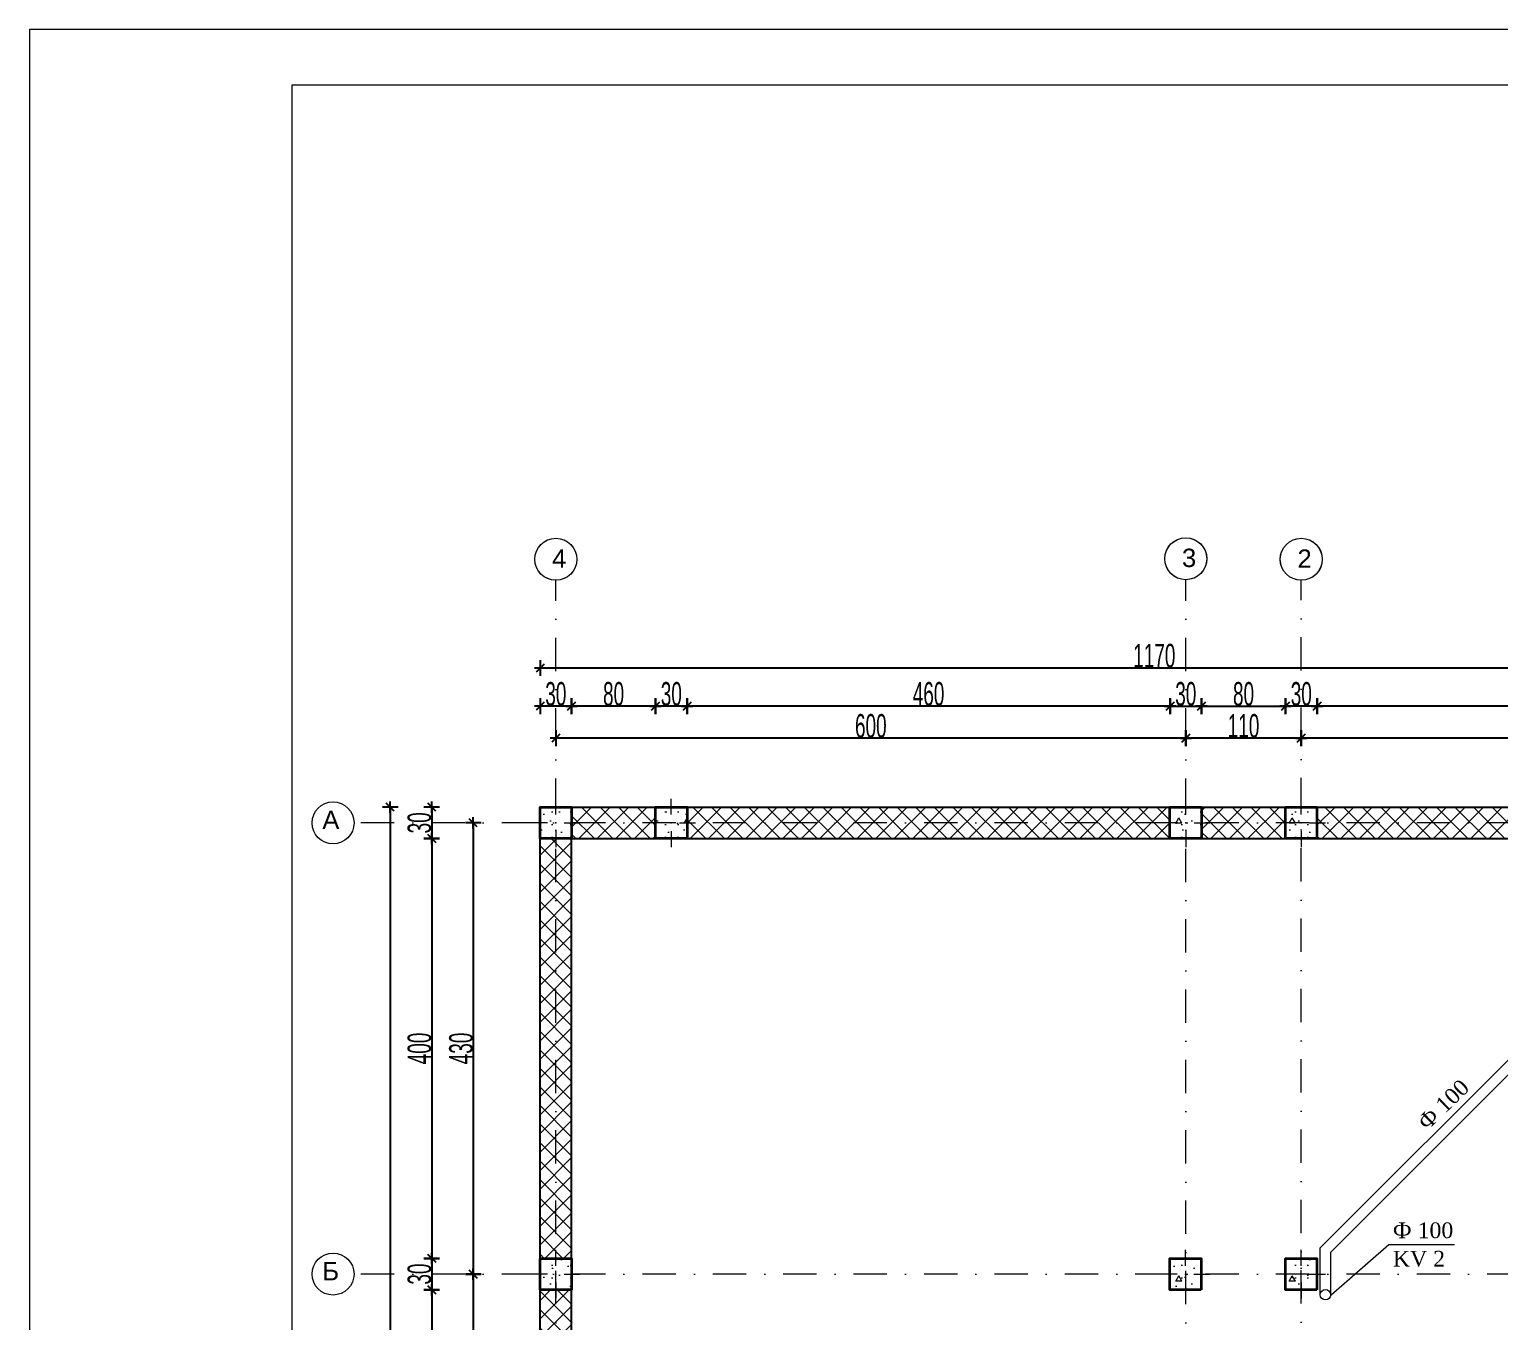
# Model space of a CAD drawing. Header units: millimetres. Extents: x -13678 to 175322, y 9978 to 39678.
# Drawn here: x -13678 to 316, y 27372 to 39678 of the extents above; entities that cross this region are included whole.
import ezdxf

# ---------------------------------------------------------------- set-up
doc = ezdxf.new("R2010")
doc.units = ezdxf.units.MM
doc.header["$MEASUREMENT"] = 0
doc.set_wipeout_variables(frame=1)
doc.linetypes.add('Dot & Dashed', pattern=[670.277762, 317.5, -176.388889, 0, -176.388874])
doc.linetypes.add('Wipeout_Contour', pattern=[1000, 0, -1000])
doc.layers.get('Defpoints').update_dxf_attribs({"lineweight": 13})
for name, color, linetype, lineweight in [('2D Drafting - General_Pen_No__6', 5, 'Continuous', 13), ('Lines_Pen_No__1', 7, 'Continuous', 13), ('New_Structural - Bearing_Pen_No__20', 1, 'Continuous', 0), ('New_Structural - Bearing_Pen_No__27', 7, 'Continuous', 35), ('Roofs_Pen_No__1', 7, 'Continuous', 13), ('Structural - Bearing_Pen_No__7', 7, 'Continuous', 13), ('Text blocks_Pen_No__1', 7, 'Continuous', 13)]:
    doc.layers.add(name, color=color, linetype=linetype, lineweight=lineweight)
doc.layers.add('New_Structural - Bearing', color=7, linetype='Continuous')
for name, color, linetype, lineweight, true_color in [('New_Structural - Bearing_Pen_No__168', 7, 'Continuous', 13, 0xfe847a), ('New_Structural - Bearing_Pen_No__169', 7, 'Continuous', 13, 0x68b353), ('New_Structural - Bearing_Pen_No__28', 7, 'Continuous', 35, 0xa80f02), ('New_Structural - Bearing_Pen_No__69', 7, 'Continuous', 20, 0x71cebe), ('Structural - Bearing_Pen_No__69', 7, 'Continuous', 13, 0x71cebe)]:
    doc.layers.add(name, color=color, linetype=linetype, lineweight=lineweight, true_color=true_color)
doc.styles.add('GENERATED_STYLE_1', font='arial.ttf')
doc.styles.add('GENERATED_STYLE_6', font='times.ttf')
doc.styles.add('PLATEIA', font='CGSAPPS.shx', dxfattribs={"width": 0.6})
doc.dimstyles.new('100v', dxfattribs={"dimtxt": 225, "dimasz": 1, "dimexe": 0.18, "dimexo": 0.0625, "dimgap": 4, "dimtad": 1, "dimdec": 0, "dimlfac": 0.1, "dimzin": 12, "dimdsep": 46, "dimtxsty": 'PLATEIA', "dimblk": 'A$C321216CB', "dimcen": 0.09, "dimse1": 1, "dimse2": 1, "dimclrd": 256, "dimclrt": 256, "dimadec": 3, "dimazin": 0, "dimtfac": 1, "dimtdec": 0, "dimtix": 1, "dimtmove": 2, "dimatfit": 3, "dimldrblk": 'A$C321216CB', "dimfxl": 1, "dimtolj": 1, "dimtzin": 0, "dimlwd": -1, "dimarcsym": 0})
pattern_1 = [(0, (0, 0), (0, 623.538), [60, -300]), (0, (180, 311.8), (0, 623.538), [60, -300]), (60, (0, 0), (-540, 311.77), [60, -300]), (60, (360, 0), (-540, 311.77), [60, -300]), (120, (60, 0), (540, 311.77), [60, -300]), (120, (420, 0), (540, 311.77), [60, -300]), (0, (0, 60), (0, 120), [0, -120, 0, -180]), (45, (60, 60), (-84.8528, 84.8528), [0, -90, 0, -150])]
pattern_2 = [(45, (-90971.63, -189826.35), (-88.38835, 88.38835), []), (135, (-90971.63, -189826.35), (-88.38835, -88.38835), [])]

# ---------------------------------------------------------------- blocks, each defined once
blk = doc.blocks.new('Column_2', base_point=(13960, 13377))
at = {"color": 254, "linetype": 'Wipeout_Contour', "lineweight": 0, "ltscale": 77338.779215}
blk.add_wipeout([(14110, 13227), (14110, 13527), (13810, 13527), (13810, 13227)], dxfattribs=at).dxf.layer = 'New_Structural - Bearing'
at = {"layer": 'New_Structural - Bearing_Pen_No__169', "linetype": 'Continuous', "lineweight": 13, "true_color": 0x68b353}
h = blk.add_hatch(dxfattribs=at)
h.set_pattern_fill('STRUCTURAL_CONCRETE', color=85, style=0, pattern_type=2)
h.set_pattern_definition(pattern_1)
h.paths.add_polyline_path([(14110, 13227), (14110, 13527), (13810, 13527), (13810, 13227)])
at = {"layer": 'New_Structural - Bearing_Pen_No__20', "color": 1, "linetype": 'Continuous', "lineweight": 0}
for p, q in [((13960, 13457), (13960, 13607)), ((13880, 13377), (13730, 13377)), ((13960, 13297), (13960, 13147)), ((14040, 13377), (14190, 13377))]:
    blk.add_line(p, q, dxfattribs=at)
blk.add_point((13960, 13377), dxfattribs=at)
at = {"layer": 'New_Structural - Bearing_Pen_No__28', "color": 14, "linetype": 'Continuous', "lineweight": 35, "true_color": 0xa80f02, "flags": 128}
blk.add_lwpolyline([(14110, 13227), (14110, 13527), (13810, 13527), (13810, 13227)], close=True, dxfattribs=at)
blk = doc.blocks.new('A$C321216CB')
for p, q in [((-54, 0), (54, 0)), ((-38, -38), (38, 38)), ((0, -75), (0, 75))]:
    blk.add_line(p, q)
blk = doc.blocks.new('*D621')
at = {"transparency": 16777216}
blk.add_line((-9450, 32115), (-9450, 27817), dxfattribs=at)
at = {"layer": 'Defpoints', "color": 0, "transparency": 16777216}
for p in [(-9473, 32116), (-9450, 27816), (-9002, 27816)]:
    blk.add_point(p, dxfattribs=at)
at = {"transparency": 16777216}
for p, rotation in [((-9450, 32116), 90), ((-9450, 27816), 270)]:
    blk.add_blockref('A$C321216CB', p, dxfattribs=dict(at, rotation=rotation))
at = {"transparency": 16777216, "insert": (-9566, 29966), "char_height": 225, "attachment_point": 5, "rotation": 90, "style": 'PLATEIA'}
blk.add_mtext('\\A1;430', dxfattribs=at)
blk = doc.blocks.new('*D622')
at = {"transparency": 16777216}
blk.add_line((-9450, 27815), (-9450, 21417), dxfattribs=at)
at = {"layer": 'Defpoints', "color": 0, "transparency": 16777216}
for p in [(-9002, 27816), (-9450, 21416), (-9023, 21416)]:
    blk.add_point(p, dxfattribs=at)
at = {"transparency": 16777216}
for p, rotation in [((-9450, 27816), 90), ((-9450, 21416), 270)]:
    blk.add_blockref('A$C321216CB', p, dxfattribs=dict(at, rotation=rotation))
at = {"transparency": 16777216, "insert": (-9566, 24616), "char_height": 225, "attachment_point": 5, "rotation": 90, "style": 'PLATEIA'}
blk.add_mtext('\\A1;640', dxfattribs=at)
blk = doc.blocks.new('*D623')
at = {"transparency": 16777216}
blk.add_line((-9846, 32265), (-9846, 31967), dxfattribs=at)
at = {"layer": 'Defpoints', "color": 0, "transparency": 16777216}
for p in [(-8814, 32266), (-9846, 31966), (-8814, 31966)]:
    blk.add_point(p, dxfattribs=at)
at = {"transparency": 16777216}
for p, rotation in [((-9846, 32266), 90), ((-9846, 31966), 270)]:
    blk.add_blockref('A$C321216CB', p, dxfattribs=dict(at, rotation=rotation))
at = {"transparency": 16777216, "insert": (-9962, 32116), "char_height": 225, "attachment_point": 5, "rotation": 90, "style": 'PLATEIA'}
blk.add_mtext('\\A1;30', dxfattribs=at)
blk = doc.blocks.new('*D624')
at = {"transparency": 16777216}
blk.add_line((-9846, 31965), (-9846, 27967), dxfattribs=at)
at = {"layer": 'Defpoints', "color": 0, "transparency": 16777216}
for p in [(-8814, 31966), (-9846, 27966), (-8814, 27966)]:
    blk.add_point(p, dxfattribs=at)
at = {"transparency": 16777216}
for p, rotation in [((-9846, 31966), 90), ((-9846, 27966), 270)]:
    blk.add_blockref('A$C321216CB', p, dxfattribs=dict(at, rotation=rotation))
at = {"transparency": 16777216, "insert": (-9962, 29966), "char_height": 225, "attachment_point": 5, "rotation": 90, "style": 'PLATEIA'}
blk.add_mtext('\\A1;400', dxfattribs=at)
blk = doc.blocks.new('*D625')
at = {"transparency": 16777216}
blk.add_line((-9846, 27965), (-9846, 27667), dxfattribs=at)
at = {"layer": 'Defpoints', "color": 0, "transparency": 16777216}
for p in [(-8814, 27966), (-9846, 27666), (-8814, 27666)]:
    blk.add_point(p, dxfattribs=at)
at = {"transparency": 16777216}
for p, rotation in [((-9846, 27966), 90), ((-9846, 27666), 270)]:
    blk.add_blockref('A$C321216CB', p, dxfattribs=dict(at, rotation=rotation))
at = {"transparency": 16777216, "insert": (-9962, 27816), "char_height": 225, "attachment_point": 5, "rotation": 90, "style": 'PLATEIA'}
blk.add_mtext('\\A1;30', dxfattribs=at)
blk = doc.blocks.new('*D626')
at = {"transparency": 16777216}
blk.add_line((-9846, 27665), (-9846, 21567), dxfattribs=at)
at = {"layer": 'Defpoints', "color": 0, "transparency": 16777216}
for p in [(-8814, 27666), (-9846, 21566), (-8814, 21566)]:
    blk.add_point(p, dxfattribs=at)
at = {"transparency": 16777216}
for p, rotation in [((-9846, 27666), 90), ((-9846, 21566), 270)]:
    blk.add_blockref('A$C321216CB', p, dxfattribs=dict(at, rotation=rotation))
at = {"transparency": 16777216, "insert": (-9962, 24616), "char_height": 225, "attachment_point": 5, "rotation": 90, "style": 'PLATEIA'}
blk.add_mtext('\\A1;610', dxfattribs=at)
blk = doc.blocks.new('*D628')
at = {"transparency": 16777216}
blk.add_line((-10241, 32265), (-10241, 21267), dxfattribs=at)
at = {"layer": 'Defpoints', "color": 0, "transparency": 16777216}
for p in [(-8814, 32266), (-10241, 21266), (-8814, 21266)]:
    blk.add_point(p, dxfattribs=at)
at = {"transparency": 16777216}
for p, rotation in [((-10241, 32266), 90), ((-10241, 21266), 270)]:
    blk.add_blockref('A$C321216CB', p, dxfattribs=dict(at, rotation=rotation))
at = {"transparency": 16777216, "insert": (-10357, 26766), "char_height": 225, "attachment_point": 5, "rotation": 90, "style": 'PLATEIA'}
blk.add_mtext('\\A1;1100', dxfattribs=at)
blk = doc.blocks.new('Column_1', base_point=(2560, 13377))
at = {"color": 254, "linetype": 'Wipeout_Contour', "lineweight": 0, "ltscale": 54481.227726}
blk.add_wipeout([(2410, 13227), (2710, 13227), (2710, 13527), (2410, 13527)], dxfattribs=at).dxf.layer = 'New_Structural - Bearing'
at = {"layer": 'New_Structural - Bearing_Pen_No__169', "linetype": 'Continuous', "lineweight": 13, "true_color": 0x68b353}
h = blk.add_hatch(dxfattribs=at)
h.set_pattern_fill('STRUCTURAL_CONCRETE', color=85, style=0, pattern_type=2)
h.set_pattern_definition(pattern_1)
h.paths.add_polyline_path([(2410, 13227), (2710, 13227), (2710, 13527), (2410, 13527)])
at = {"layer": 'New_Structural - Bearing_Pen_No__20', "color": 1, "linetype": 'Continuous', "lineweight": 0}
for p, q in [((2560, 13457), (2560, 13607)), ((2480, 13377), (2330, 13377)), ((2560, 13297), (2560, 13147)), ((2640, 13377), (2790, 13377))]:
    blk.add_line(p, q, dxfattribs=at)
blk.add_point((2560, 13377), dxfattribs=at)
at = {"layer": 'New_Structural - Bearing_Pen_No__28', "color": 14, "linetype": 'Continuous', "lineweight": 35, "true_color": 0xa80f02, "flags": 128}
blk.add_lwpolyline([(2410, 13227), (2710, 13227), (2710, 13527), (2410, 13527)], close=True, dxfattribs=at)
blk = doc.blocks.new('*D635')
at = {"transparency": 16777216}
blk.add_line((2735, 32923), (-1563, 32923), dxfattribs=at)
at = {"layer": 'Defpoints', "color": 0, "transparency": 16777216}
for p in [(2736, 33208), (-1564, 32923), (-1564, 32271)]:
    blk.add_point(p, dxfattribs=at)
at = {"transparency": 16777216, "rotation": 180}
blk.add_blockref('A$C321216CB', (-1564, 32923), dxfattribs=at)
at = {"transparency": 16777216}
blk.add_blockref('A$C321216CB', (2736, 32923), dxfattribs=at)
at = {"transparency": 16777216, "insert": (586, 33039), "char_height": 225, "attachment_point": 5, "style": 'PLATEIA'}
blk.add_mtext('\\A1;430', dxfattribs=at)
blk = doc.blocks.new('*D636')
at = {"transparency": 16777216}
blk.add_line((-2665, 32923), (-8663, 32923), dxfattribs=at)
at = {"layer": 'Defpoints', "color": 0, "transparency": 16777216}
for p in [(-8664, 33208), (-8664, 32923), (-2664, 32271)]:
    blk.add_point(p, dxfattribs=at)
at = {"transparency": 16777216, "rotation": 180}
blk.add_blockref('A$C321216CB', (-8664, 32923), dxfattribs=at)
at = {"transparency": 16777216}
blk.add_blockref('A$C321216CB', (-2664, 32923), dxfattribs=at)
at = {"transparency": 16777216, "insert": (-5664, 33039), "char_height": 225, "attachment_point": 5, "style": 'PLATEIA'}
blk.add_mtext('\\A1;600', dxfattribs=at)
blk = doc.blocks.new('*D638')
at = {"transparency": 16777216}
blk.add_line((2585, 33228), (-1413, 33228), dxfattribs=at)
at = {"layer": 'Defpoints', "color": 0, "transparency": 16777216}
for p in [(-1414, 33228), (-1414, 32266), (2586, 32266)]:
    blk.add_point(p, dxfattribs=at)
at = {"transparency": 16777216, "rotation": 180}
blk.add_blockref('A$C321216CB', (-1414, 33228), dxfattribs=at)
at = {"transparency": 16777216}
blk.add_blockref('A$C321216CB', (2586, 33228), dxfattribs=at)
at = {"transparency": 16777216, "insert": (586, 33344), "char_height": 225, "attachment_point": 5, "style": 'PLATEIA'}
blk.add_mtext('\\A1;400', dxfattribs=at)
blk = doc.blocks.new('*D639')
at = {"transparency": 16777216}
blk.add_line((-1415, 33228), (-1713, 33228), dxfattribs=at)
at = {"layer": 'Defpoints', "color": 0, "transparency": 16777216}
for p in [(-1714, 33228), (-1714, 32266), (-1414, 32266)]:
    blk.add_point(p, dxfattribs=at)
at = {"transparency": 16777216, "rotation": 180}
blk.add_blockref('A$C321216CB', (-1714, 33228), dxfattribs=at)
at = {"transparency": 16777216}
blk.add_blockref('A$C321216CB', (-1414, 33228), dxfattribs=at)
at = {"transparency": 16777216, "insert": (-1564, 33344), "char_height": 225, "attachment_point": 5, "style": 'PLATEIA'}
blk.add_mtext('\\A1;30', dxfattribs=at)
blk = doc.blocks.new('*D640')
at = {"transparency": 16777216}
blk.add_line((-2815, 33228), (-7413, 33228), dxfattribs=at)
at = {"layer": 'Defpoints', "color": 0, "transparency": 16777216}
for p in [(-7414, 33228), (-7414, 32266), (-2814, 32271)]:
    blk.add_point(p, dxfattribs=at)
at = {"transparency": 16777216, "rotation": 180}
blk.add_blockref('A$C321216CB', (-7414, 33228), dxfattribs=at)
at = {"transparency": 16777216}
blk.add_blockref('A$C321216CB', (-2814, 33228), dxfattribs=at)
at = {"transparency": 16777216, "insert": (-5114, 33344), "char_height": 225, "attachment_point": 5, "style": 'PLATEIA'}
blk.add_mtext('\\A1;460', dxfattribs=at)
blk = doc.blocks.new('*D641')
at = {"transparency": 16777216}
blk.add_line((-8515, 33228), (-8813, 33228), dxfattribs=at)
at = {"layer": 'Defpoints', "color": 0, "transparency": 16777216}
for p in [(-8814, 33228), (-8814, 32266), (-8514, 32266)]:
    blk.add_point(p, dxfattribs=at)
at = {"transparency": 16777216, "rotation": 180}
blk.add_blockref('A$C321216CB', (-8814, 33228), dxfattribs=at)
at = {"transparency": 16777216}
blk.add_blockref('A$C321216CB', (-8514, 33228), dxfattribs=at)
at = {"transparency": 16777216, "insert": (-8664, 33344), "char_height": 225, "attachment_point": 5, "style": 'PLATEIA'}
blk.add_mtext('\\A1;30', dxfattribs=at)
blk = doc.blocks.new('*D642')
at = {"transparency": 16777216}
blk.add_line((2885, 33591), (-8813, 33591), dxfattribs=at)
at = {"layer": 'Defpoints', "color": 0, "transparency": 16777216}
for p in [(-8814, 33591), (-8814, 32266), (2886, 32266)]:
    blk.add_point(p, dxfattribs=at)
at = {"transparency": 16777216, "rotation": 180}
blk.add_blockref('A$C321216CB', (-8814, 33591), dxfattribs=at)
at = {"transparency": 16777216}
blk.add_blockref('A$C321216CB', (2886, 33591), dxfattribs=at)
at = {"transparency": 16777216, "insert": (-2964, 33708), "char_height": 225, "attachment_point": 5, "style": 'PLATEIA'}
blk.add_mtext('\\A1;1170', dxfattribs=at)
blk = doc.blocks.new('*D643')
at = {"transparency": 16777216}
blk.add_line((-1565, 32923), (-2663, 32923), dxfattribs=at)
at = {"layer": 'Defpoints', "color": 0, "transparency": 16777216}
for p in [(-2664, 32923), (-2664, 32266), (-1564, 32271)]:
    blk.add_point(p, dxfattribs=at)
at = {"transparency": 16777216, "rotation": 180}
blk.add_blockref('A$C321216CB', (-2664, 32923), dxfattribs=at)
at = {"transparency": 16777216}
blk.add_blockref('A$C321216CB', (-1564, 32923), dxfattribs=at)
at = {"transparency": 16777216, "insert": (-2114, 33039), "char_height": 225, "attachment_point": 5, "style": 'PLATEIA'}
blk.add_mtext('\\A1;110', dxfattribs=at)
blk = doc.blocks.new('*D644')
at = {"transparency": 16777216}
blk.add_line((-2813, 33228), (-2515, 33228), dxfattribs=at)
at = {"layer": 'Defpoints', "color": 0, "transparency": 16777216}
for p in [(-2514, 33228), (-2814, 32271), (-2514, 32266)]:
    blk.add_point(p, dxfattribs=at)
at = {"transparency": 16777216, "rotation": 180}
blk.add_blockref('A$C321216CB', (-2814, 33228), dxfattribs=at)
at = {"transparency": 16777216}
blk.add_blockref('A$C321216CB', (-2514, 33228), dxfattribs=at)
at = {"transparency": 16777216, "insert": (-2664, 33344), "char_height": 225, "attachment_point": 5, "style": 'PLATEIA'}
blk.add_mtext('\\A1;30', dxfattribs=at)
blk = doc.blocks.new('*D645')
at = {"transparency": 16777216}
blk.add_line((-2513, 33228), (-1715, 33228), dxfattribs=at)
at = {"layer": 'Defpoints', "color": 0, "transparency": 16777216}
for p in [(-1714, 33228), (-2514, 32266), (-1714, 32266)]:
    blk.add_point(p, dxfattribs=at)
at = {"transparency": 16777216, "rotation": 180}
blk.add_blockref('A$C321216CB', (-2514, 33228), dxfattribs=at)
at = {"transparency": 16777216}
blk.add_blockref('A$C321216CB', (-1714, 33228), dxfattribs=at)
at = {"transparency": 16777216, "insert": (-2114, 33344), "char_height": 225, "attachment_point": 5, "style": 'PLATEIA'}
blk.add_mtext('\\A1;80', dxfattribs=at)
blk = doc.blocks.new('*D646')
at = {"transparency": 16777216}
blk.add_line((-7415, 33228), (-7713, 33228), dxfattribs=at)
at = {"layer": 'Defpoints', "color": 0, "transparency": 16777216}
for p in [(-7714, 33228), (-7714, 32266), (-7414, 32266)]:
    blk.add_point(p, dxfattribs=at)
at = {"transparency": 16777216, "rotation": 180}
blk.add_blockref('A$C321216CB', (-7714, 33228), dxfattribs=at)
at = {"transparency": 16777216}
blk.add_blockref('A$C321216CB', (-7414, 33228), dxfattribs=at)
at = {"transparency": 16777216, "insert": (-7564, 33344), "char_height": 225, "attachment_point": 5, "style": 'PLATEIA'}
blk.add_mtext('\\A1;30', dxfattribs=at)
blk = doc.blocks.new('*D647')
at = {"transparency": 16777216}
blk.add_line((-7715, 33228), (-8513, 33228), dxfattribs=at)
at = {"layer": 'Defpoints', "color": 0, "transparency": 16777216}
for p in [(-8514, 33228), (-8514, 32266), (-7714, 32266)]:
    blk.add_point(p, dxfattribs=at)
at = {"transparency": 16777216, "rotation": 180}
blk.add_blockref('A$C321216CB', (-8514, 33228), dxfattribs=at)
at = {"transparency": 16777216}
blk.add_blockref('A$C321216CB', (-7714, 33228), dxfattribs=at)
at = {"transparency": 16777216, "insert": (-8114, 33344), "char_height": 225, "attachment_point": 5, "style": 'PLATEIA'}
blk.add_mtext('\\A1;80', dxfattribs=at)

msp = doc.modelspace()

# ---------------------------------------------------------------- linework, layer by layer
at = {"layer": 'New_Structural - Bearing_Pen_No__20', "color": 1, "linetype": 'Continuous', "lineweight": 0}
for p, q in [((-1564.5, 27895.8), (-1564.5, 28045.8)), ((-1644.5, 27815.8), (-1794.5, 27815.8)), ((-1564.5, 27735.8), (-1564.5, 27585.8)), ((-1484.5, 27815.8), (-1334.5, 27815.8))]:
    msp.add_line(p, q, dxfattribs=at)
msp.add_point((-1564.5, 27815.8), dxfattribs=at)
at = {"layer": 'New_Structural - Bearing_Pen_No__27', "color": 7, "linetype": 'Continuous', "lineweight": 25}
for p, q in [((-1414.5, 32265.8), (2585.5, 32265.8)), ((-8814.5, 21565.8), (-8814.5, 27665.8))]:
    msp.add_line(p, q, dxfattribs=at)
at = {"layer": 'New_Structural - Bearing_Pen_No__28', "color": 14, "linetype": 'Continuous', "lineweight": 35, "true_color": 0xa80f02}
for p, q in [((-7414.5, 31965.8), (-7714.5, 31965.8)), ((-2814.5, 27965.8), (-2814.5, 27665.8))]:
    msp.add_line(p, q, dxfattribs=at)
at = {"layer": 'New_Structural - Bearing_Pen_No__69', "linetype": 'ByBlock'}
for centre in [(-8664.5, 34627.8), (-8663.5, 34627.8), (-2664.5, 34632.8), (-2663.5, 34632.8), (-1564.5, 34627.8), (-1563.5, 34627.8), (-10785.9, 32115.8), (-10785.9, 27815.8)]:
    msp.add_circle(centre, 200, dxfattribs=at)

# ---------------------------------------------------------------- block references
at = {"layer": 'New_Structural - Bearing', "color": 14, "lineweight": 35, "true_color": 0xa80f02, "xscale": -1}
msp.add_blockref('Column_2', (-8664.5, 32115.8), dxfattribs=at)

# ---------------------------------------------------------------- texts
at = {"layer": 'Structural - Bearing_Pen_No__7', "char_height": 175, "attachment_point": 7, "style": 'GENERATED_STYLE_1'}
for s, insert in [('4', (-8700.5, 34546.5)), ('3', (-2700.5, 34551.5)), ('2', (-1600.5, 34546.5)), ('A', (-10888.2, 32056.6)), ('{\\fArial|b0|i0|c204|p34;Б}', (-10888.2, 27756.6))]:
    msp.add_mtext(s, dxfattribs=dict(at, insert=insert))
at = {"layer": 'Text blocks_Pen_No__1', "linetype": 'Continuous', "insert": (-470.4, 29286.4), "char_height": 150, "attachment_point": 1, "rotation": 43.87305, "style": 'GENERATED_STYLE_6'}
msp.add_mtext('{\\fTimes New Roman CYR|b0|i0|c204|p18;Ф }10{\\fTimes New Roman CYR|b0|i0|c204|p18;0}', dxfattribs=at)
at = {"layer": 'Text blocks_Pen_No__1', "linetype": 'Continuous', "char_height": 150, "attachment_point": 1, "style": 'GENERATED_STYLE_6'}
for s, insert in [('Ф 100', (-691.8, 28308.1)), ('{\\fTimes New Roman CYR|b0|i0|c204|p18;KV }2', (-691.8, 28037.5))]:
    msp.add_mtext(s, dxfattribs=dict(at, insert=insert))

# ---------------------------------------------------------------- dimensions: what is measured, and where the dimension line sits
for base, p1, p2, picture, middle in [((-9449.5, 27815.8), (-9472.8, 32115.8), (-9001.7, 27815.8), '*D621', (-9566, 29965.8)), ((-9845.7, 27665.8), (-8814.5, 27965.8), (-8814.5, 27665.8), '*D625', (-9962.2, 27815.8)), ((-9449.5, 21415.8), (-9001.7, 27815.8), (-9022.6, 21415.8), '*D622', (-9566, 24615.8)), ((-9845.7, 21565.8), (-8814.5, 27665.8), (-8814.5, 21565.8), '*D626', (-9962.2, 24615.8))]:
    dim = msp.add_linear_dim(base=base, p1=p1, p2=p2, angle=90, dimstyle='100v')
    dim.commit()
    dim.dimension.update_dxf_attribs({"geometry": picture, "text_midpoint": middle})

# ---------------------------------------------------------------- next in the draw order: linework, layer by layer
at = {"layer": 'New_Structural - Bearing_Pen_No__27', "color": 7, "linetype": 'Continuous', "lineweight": 25}
for p, q in [((-8514.5, 32265.8), (-1714.5, 32265.8)), ((-8814.5, 27965.8), (-8814.5, 31965.8))]:
    msp.add_line(p, q, dxfattribs=at)
at = {"layer": 'Roofs_Pen_No__1'}
for points in [[(-13678, 9977.8), (7322, 9977.8), (7322, 39677.8), (-13678, 39677.8)], [(-11178, 10446.8), (6822, 10446.8), (6822, 39146.8), (-11178, 39146.8)]]:
    msp.add_lwpolyline(points, close=True, dxfattribs=at)

# ---------------------------------------------------------------- next in the draw order: dimensions: what is measured, and where the dimension line sits
for base, p1, p2, angle, picture, middle in [((-8814.5, 33227.8), (-8514.5, 32265.8), (-8814.5, 32265.8), 180, '*D641', (-8664.5, 33344.3)), ((-10240.9, 21265.8), (-8814.5, 32265.8), (-8814.5, 21265.8), 90, '*D628', (-10357.4, 26765.8)), ((-9845.7, 31965.8), (-8814.5, 32265.8), (-8814.5, 31965.8), 90, '*D623', (-9962.2, 32115.8)), ((-9845.7, 27965.8), (-8814.5, 31965.8), (-8814.5, 27965.8), 90, '*D624', (-9962.2, 29965.8))]:
    dim = msp.add_linear_dim(base=base, p1=p1, p2=p2, angle=angle, dimstyle='100v')
    dim.commit()
    dim.dimension.update_dxf_attribs({"geometry": picture, "text_midpoint": middle})

# ---------------------------------------------------------------- next in the draw order: block references
at = {"layer": 'New_Structural - Bearing', "color": 14, "lineweight": 35, "true_color": 0xa80f02, "xscale": -1}
for name, p in [('Column_1', (-7564.5, 32115.8)), ('Column_1', (-2664.5, 32115.8)), ('Column_1', (-1564.5, 32115.8)), ('Column_2', (-8664.5, 27815.8)), ('Column_1', (-2666.4, 27815.8)), ('Column_1', (-1564.5, 27815.8))]:
    msp.add_blockref(name, p, dxfattribs=at)

# ---------------------------------------------------------------- next in the draw order: hatches: boundary and pattern name
at = {"layer": 'New_Structural - Bearing_Pen_No__168', "linetype": 'Continuous', "lineweight": 13, "true_color": 0xfe847a}
h = msp.add_hatch(dxfattribs=at)
h.set_pattern_fill('ANSI37', color=11, scale=1000, style=0)
h.set_pattern_definition([(45, (-20745.65, 12948.65), (-88.38835, 88.38835), []), (135, (-20745.65, 12948.65), (-88.38835, -88.38835), [])])
h.paths.add_polyline_path([(-7414.5, 31965.8), (-7414.5, 32265.8), (-2819.5, 32265.8), (-2819.5, 31965.8)])
h.paths.add_polyline_path([(-7719.5, 32265.8), (-7719.5, 31965.8), (-8514.5, 31965.8), (-8514.5, 32265.8)])
h = msp.add_hatch(dxfattribs=at)
h.set_pattern_fill('ANSI37', color=11, scale=1000, style=0)
h.set_pattern_definition([(45, (-26745.65, 12948.65), (-88.38835, 88.38835), []), (135, (-26745.65, 12948.65), (-88.38835, -88.38835), [])])
h.paths.add_polyline_path([(-1414.5, 31965.8), (-1414.5, 32265.8), (2585.5, 32265.8), (2585.5, 31965.8)])
h.paths.add_polyline_path([(-1719.5, 32265.8), (-1719.5, 31965.8), (-2514.5, 31965.8), (-2514.5, 32265.8)])
h = msp.add_hatch(dxfattribs=at)
h.set_pattern_fill('ANSI37', color=11, scale=1000, style=0)
h.set_pattern_definition(pattern_2)
h.paths.add_polyline_path([(-8814.5, 31960.8), (-8514.5, 31960.8), (-8514.5, 27965.8), (-8814.5, 27965.8)])
h = msp.add_hatch(dxfattribs=at)
h.set_pattern_fill('ANSI37', color=11, scale=1000, style=0)
h.set_pattern_definition(pattern_2)
h.paths.add_polyline_path([(-8814.5, 27665.8), (-8514.5, 27665.8), (-8514.5, 21565.8), (-8814.5, 21565.8)])

# ---------------------------------------------------------------- next in the draw order: linework, layer by layer
at = {"layer": '2D Drafting - General_Pen_No__6'}
for p, q in [((2499.8, 31950.2), (-1384, 28066.4)), ((2067.8, 31376.8), (-1284, 28025)), ((-1384, 27619), (-1384, 28066.4)), ((-1284, 27619), (-1284, 28025))]:
    msp.add_line(p, q, dxfattribs=at)
at = {"layer": '2D Drafting - General_Pen_No__6', "linetype": 'Continuous', "flags": 128}
msp.add_lwpolyline([(-1279, 27618.7), (-730.6, 28096.4), (-105.4, 28096.4)], dxfattribs=at)
at = {"layer": 'Lines_Pen_No__1', "linetype": 'Continuous'}
msp.add_circle((-1334, 27619), 50, dxfattribs=at)
at = {"layer": 'New_Structural - Bearing_Pen_No__27', "color": 7, "linetype": 'Continuous', "lineweight": 25}
for p, q in [((-8514.5, 31965.8), (-1714.5, 31965.8)), ((-8514.5, 27965.8), (-8514.5, 31965.8)), ((-1414.5, 31965.8), (2585.5, 31965.8)), ((-8514.5, 21565.8), (-8514.5, 27665.8))]:
    msp.add_line(p, q, dxfattribs=at)
at = {"layer": 'New_Structural - Bearing_Pen_No__69', "linetype": 'Dot & Dashed'}
for p, q in [((-8664.5, 18814.3), (-8664.5, 34427.8)), ((-2664.5, 18814.3), (-2664.5, 34427.8)), ((-1564.5, 18819.3), (-1564.5, 34432.8))]:
    msp.add_line(p, q, dxfattribs=at)
at = {"layer": 'Structural - Bearing_Pen_No__69', "linetype": 'Dot & Dashed'}
for p, q in [((6557, 32115.8), (-10585.9, 32115.8)), ((6557, 27815.8), (-10580.9, 27815.8))]:
    msp.add_line(p, q, dxfattribs=at)

# ---------------------------------------------------------------- next in the draw order: dimensions: what is measured, and where the dimension line sits
for base, p1, p2, picture, middle in [((-8814.5, 33591.2), (2885.5, 32265.8), (-8814.5, 32265.8), '*D642', (-2964.5, 33707.7)), ((-8514.5, 33227.8), (-7714.5, 32265.8), (-8514.5, 32265.8), '*D647', (-8114.5, 33344.3)), ((-7714.5, 33227.8), (-7414.5, 32265.8), (-7714.5, 32265.8), '*D646', (-7564.5, 33344.3)), ((-7414.5, 33227.8), (-2814.5, 32270.8), (-7414.5, 32265.8), '*D640', (-5114.5, 33344.3)), ((-2514.5, 33227.8), (-2814.5, 32270.8), (-2514.5, 32265.8), '*D644', (-2664.5, 33344.3)), ((-1714.5, 33227.8), (-2514.5, 32265.8), (-1714.5, 32265.8), '*D645', (-2114.5, 33344.3)), ((-1714.5, 33227.8), (-1414.5, 32265.8), (-1714.5, 32265.8), '*D639', (-1564.5, 33344.3)), ((-1414.5, 33227.8), (2585.5, 32265.8), (-1414.5, 32265.8), '*D638', (585.5, 33344.3)), ((-8664.5, 32922.6), (-2664.5, 32270.8), (-8664.5, 33208.5), '*D636', (-5664.5, 33039.1)), ((-2664.5, 32922.6), (-1564.5, 32270.8), (-2664.5, 32265.8), '*D643', (-2114.5, 33039.1)), ((-1564.5, 32922.6), (2735.5, 33208.5), (-1564.5, 32270.8), '*D635', (585.5, 33039.1))]:
    dim = msp.add_linear_dim(base=base, p1=p1, p2=p2, angle=180, dimstyle='100v')
    dim.commit()
    dim.dimension.update_dxf_attribs({"geometry": picture, "text_midpoint": middle})

doc.saveas('drawing.dxf')
